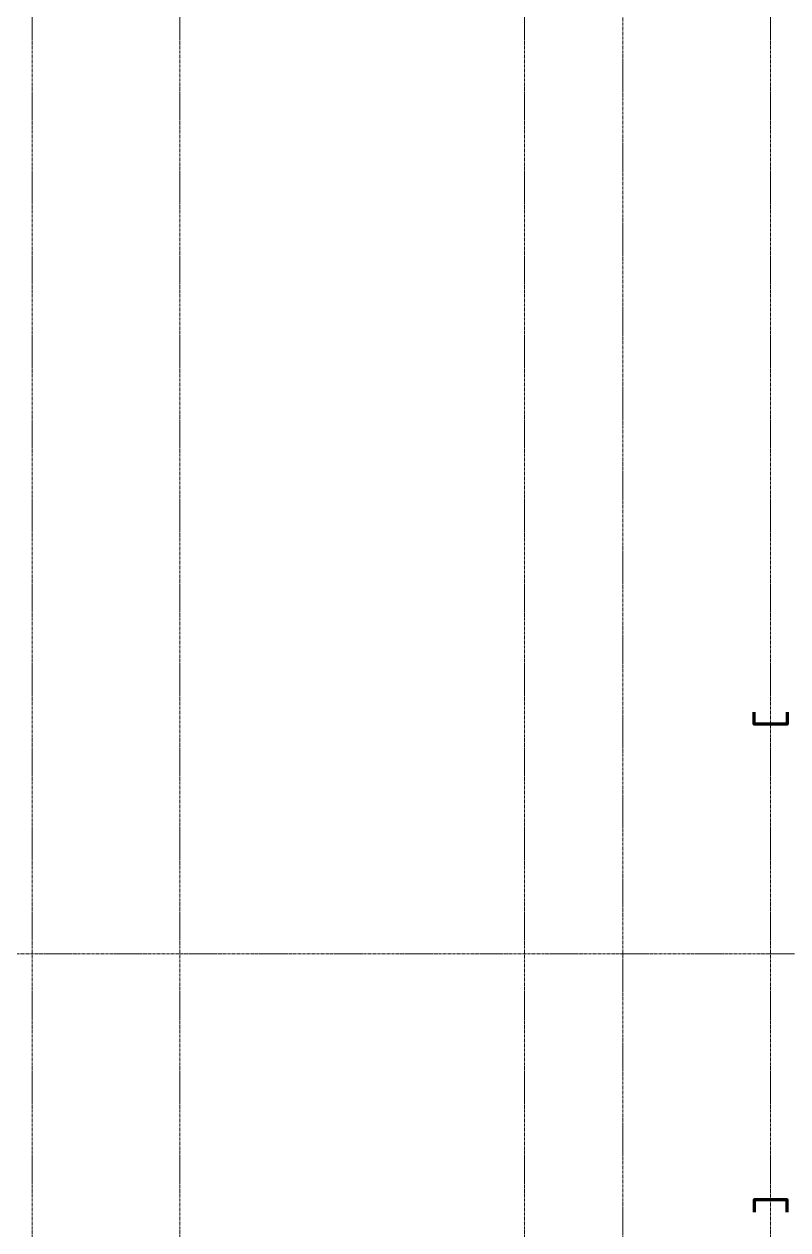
# Model space of a CAD drawing. Header units: millimetres. Extents: x -231292 to 573618, y -153144 to 564035.
# Drawn here: x -119525 to -114870, y 165212 to 172565 of the extents above; entities that cross this region are included whole.
import ezdxf

# ---------------------------------------------------------------- set-up
doc = ezdxf.new("R2010")
doc.units = ezdxf.units.MM
doc.linetypes.add('CENTER2', pattern=[28.575, 19.05, -3.175, 3.175, -3.175])
doc.layers.add('КМ_Фахверки', color=250, linetype='Continuous', lineweight=80)
doc.layers.add('РД_Оси_100', color=250, linetype='Continuous', lineweight=0)

# ---------------------------------------------------------------- blocks, each defined once
blk = doc.blocks.new('СОШ_2200_АР_ОСИ_М100_28.05.24')
at = {"layer": 'РД_Оси_100', "linetype": 'CENTER2'}
for p, q in [((102300, -6155), (102300, 139938.679)), ((119910, 11700), (94200, 11700))]:
    blk.add_line(p, q, dxfattribs=at)
for points in [[(103200, -6155), (103200, 139938.679)], [(105300, -6155), (105300, 139938.679)], [(105900, 139938.679), (105900, -6155)], [(106800, -6155), (106800, 139938.679)]]:
    blk.add_lwpolyline(points, dxfattribs=at)
blk = doc.blocks.new('Ф_пеноблок 200')
at = {"layer": 'КМ_Фахверки'}
blk.add_lwpolyline([(0, -75), (0, 0), (200, 0), (200, -75)], dxfattribs=at)

msp = doc.modelspace()

# ---------------------------------------------------------------- block references
at = {"layer": 'КМ_Фахверки', "rotation": 180}
msp.add_blockref('Ф_пеноблок 200', (-114874.956, 168295.168), dxfattribs=at)
at = {"layer": 'КМ_Фахверки', "xscale": -1}
msp.add_blockref('Ф_пеноблок 200', (-114874.956, 165395.168), dxfattribs=at)
at = {"layer": 'РД_Оси_100'}
msp.add_blockref('СОШ_2200_АР_ОСИ_М100_28.05.24', (-221774.956, 155195.168), dxfattribs=at)

doc.saveas('drawing.dxf')
